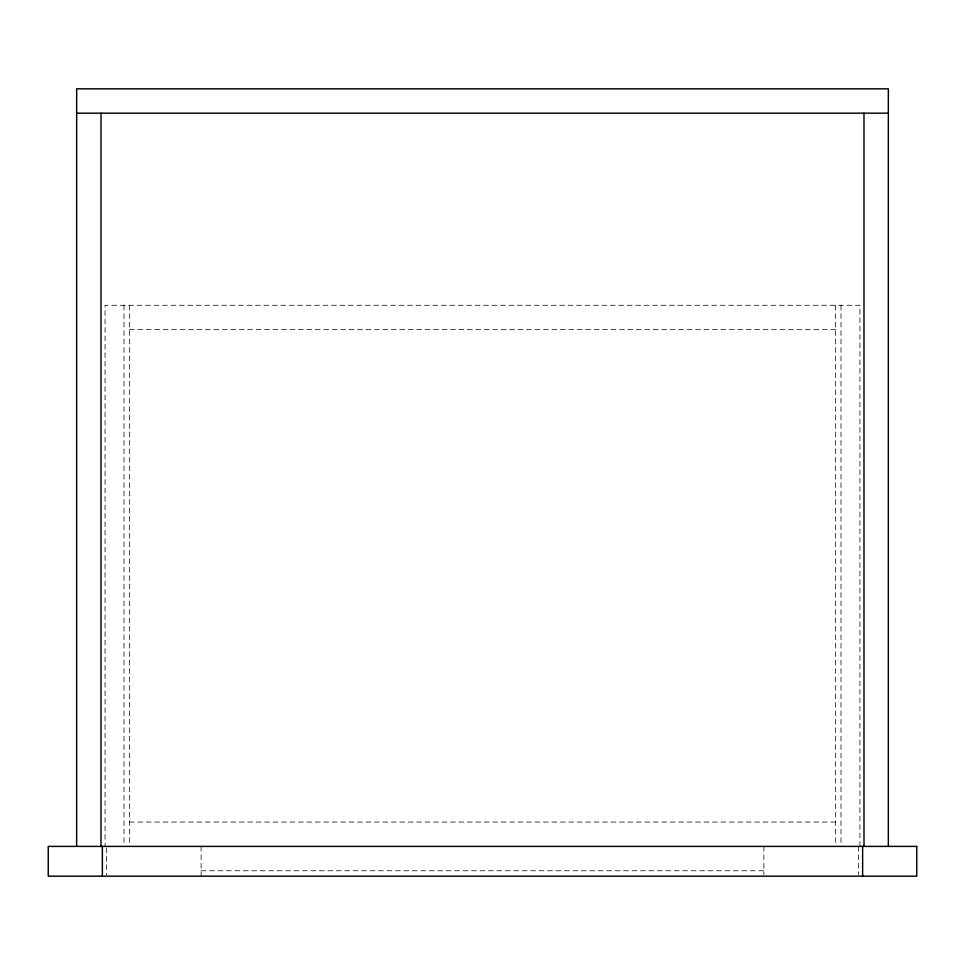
<?xml version="1.0" encoding="UTF-8"?>
<svg xmlns="http://www.w3.org/2000/svg" width="965" height="965" viewBox="0 0 965 965"><rect width="100%" height="100%" fill="white"/><g stroke="black" fill="none" stroke-linecap="round" stroke-linejoin="round"><path stroke-width="0.72" stroke-dasharray="4.83 3.62" d="M129.419 329.632L835.581 329.632M129.419 822.059L835.581 822.059M201.118 870.756L763.882 870.756M859.936 846.401L859.936 305.278L105.064 305.278L105.064 846.401M858.585 846.401L858.585 874.676M840.998 305.278L840.998 844.894M835.581 305.278L835.581 846.401M763.882 846.401L763.882 874.676M201.118 846.401L201.118 876.172M129.419 305.278L129.419 846.401M124.002 305.278L124.002 846.401M106.415 847.897L106.415 874.676"/><path stroke-width="1.45" d="M76.657 113.182L888.343 113.182M888.343 846.401L888.343 88.828L76.657 88.828L76.657 846.401M863.989 113.182L863.989 846.401M862.638 846.401L862.638 876.172M102.362 846.401L102.362 876.172M101.011 113.182L101.011 846.401M916.75 846.401L48.25 846.401L48.25 876.172L916.75 876.172L916.75 846.401"/></g></svg>
